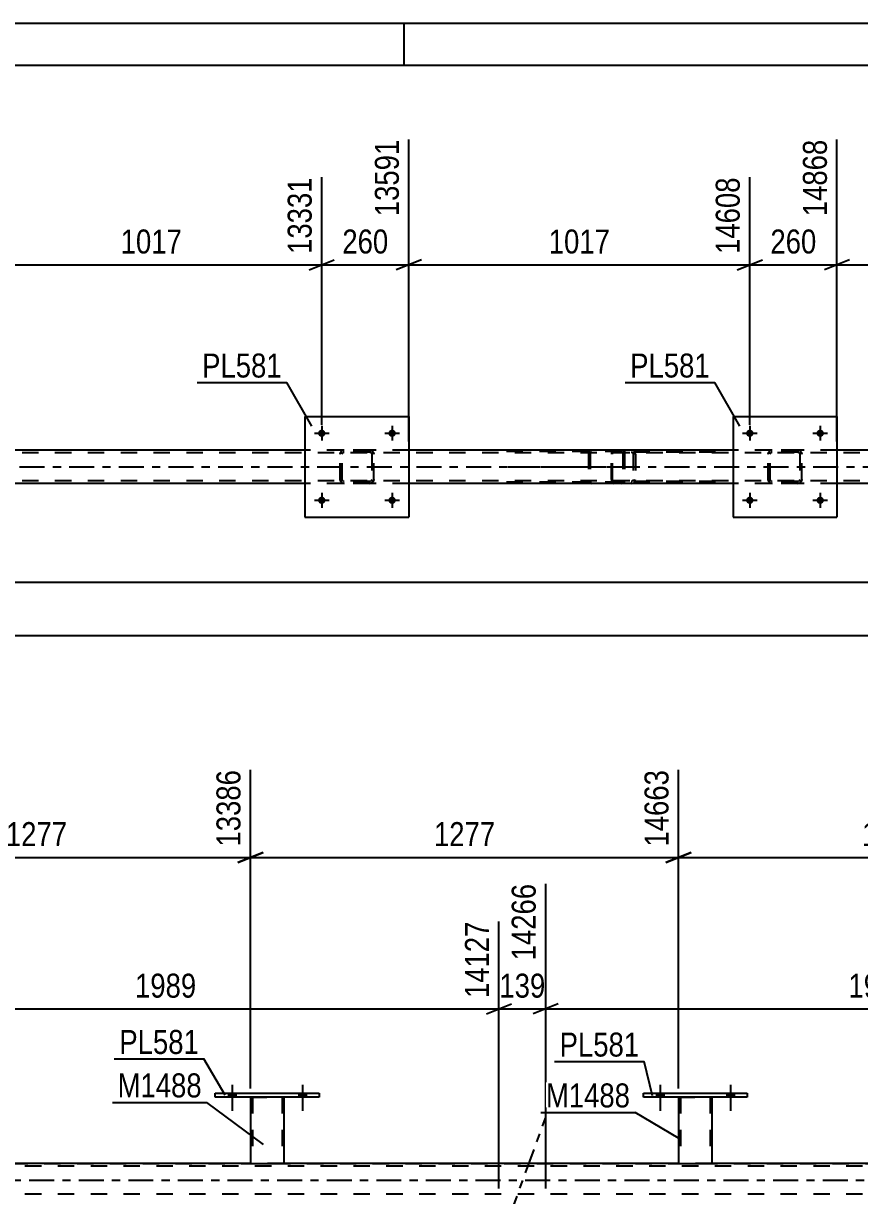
# Model space of a CAD drawing. Header units: millimetres. Extents: x 0 to 841, y 0 to 594.
# Drawn here: x 585.6 to 685.3, y 454.1 to 594 of the extents above; entities that cross this region are included whole.
import ezdxf

# ---------------------------------------------------------------- set-up
doc = ezdxf.new("R2010")
doc.units = ezdxf.units.MM
doc.linetypes.add('DXK_LINE_DOT2', pattern=[3.9198, 1.9599, -1.9599])
doc.linetypes.add('DXK_LINE_DOT3', pattern=[5.9187, 2.979, -0.9799, 0.9799, -0.9799])
doc.styles.add('Arial Narrow', font='ARIALN.TTF', dxfattribs={"height": 0.2})

# ---------------------------------------------------------------- blocks, each defined once
blk = doc.blocks.new('Unknown-814521562-1135 - 14273')
at = {"color": 5, "linetype": 'Continuous'}
for p, q in [((841, 594), (0, 594)), ((631, 589), (631, 594)), ((836, 589), (5, 589))]:
    blk.add_line(p, q, dxfattribs=at)
blk = doc.blocks.new('Bolt-814521562-5159 - 4986')
at = {"linetype": 'Continuous'}
for points in [[(672.68, 537.1, -1), (671.8, 537.1, -1)], [(681.08, 537.1, -1), (680.2, 537.1, -1)]]:
    blk.add_hatch(color=1, dxfattribs=at).paths.add_polyline_path(points)
at = {"color": 1, "linetype": 'Continuous'}
for p, q in [((671.36, 537.1), (673.12, 537.1)), ((672.24, 537.98), (672.24, 536.22)), ((679.76, 537.1), (681.52, 537.1)), ((680.64, 537.98), (680.64, 536.22))]:
    blk.add_line(p, q, dxfattribs=at)
blk = doc.blocks.new('Part-814521562-5015 - 4986')
at = {"color": 7, "linetype": 'DXK_LINE_DOT2'}
for p, q in [((752, 542.78), (87.94, 542.78)), ((631.56, 543.1), (619.16, 543.1)), ((682.64, 543.1), (670.24, 543.1)), ((752, 539.42), (87.94, 539.42)), ((631.56, 539.1), (619.16, 539.1)), ((682.64, 539.1), (670.24, 539.1))]:
    blk.add_line(p, q, dxfattribs=at)
at = {"color": 2, "linetype": 'Continuous'}
for p, q in [((619.16, 543.1), (580.48, 543.1)), ((670.24, 543.1), (631.56, 543.1)), ((721.32, 543.1), (682.64, 543.1)), ((619.16, 539.1), (580.48, 539.1)), ((670.24, 539.1), (631.56, 539.1)), ((721.32, 539.1), (682.64, 539.1))]:
    blk.add_line(p, q, dxfattribs=at)
at = {"color": 7, "linetype": 'DXK_LINE_DOT3'}
blk.add_line((87.94, 541.1), (752, 541.1), dxfattribs=at)
blk = doc.blocks.new('Bolt-814521562-5160 - 4986')
at = {"linetype": 'Continuous'}
for points in [[(621.6, 545.1, -1), (620.72, 545.1, -1)], [(630, 545.1, -1), (629.12, 545.1, -1)]]:
    blk.add_hatch(color=1, dxfattribs=at).paths.add_polyline_path(points)
at = {"color": 1, "linetype": 'Continuous'}
for p, q in [((621.16, 545.98), (621.16, 544.22)), ((629.56, 545.98), (629.56, 544.22)), ((620.28, 545.1), (622.04, 545.1)), ((628.68, 545.1), (630.44, 545.1))]:
    blk.add_line(p, q, dxfattribs=at)
blk = doc.blocks.new('Part-814521562-5084 - 4986')
at = {"color": 7, "linetype": 'DXK_LINE_DOT2'}
for p, q in [((656.93, 543.1), (641.6, 543.1)), ((656.93, 542.94), (641.6, 542.94)), ((653.04, 542.91), (653.01, 542.78)), ((653.01, 542.78), (653.01, 539.42)), ((653.18, 542.78), (653.2, 542.84)), ((653.18, 542.78), (653.18, 539.42)), ((653.2, 542.84), (653.23, 542.9)), ((653.35, 543.1), (653.22, 543.08)), ((653.23, 542.9), (653.29, 542.93)), ((653.29, 542.93), (653.35, 542.94)), ((657.06, 543.08), (656.93, 543.1)), ((656.93, 542.94), (656.99, 542.93)), ((656.99, 542.93), (657.02, 542.92)), ((657.02, 542.92), (657.05, 542.9)), ((657.05, 542.9), (657.09, 542.84)), ((657.09, 542.84), (657.1, 542.78)), ((657.1, 542.78), (657.1, 539.42)), ((657.27, 542.78), (657.24, 542.91)), ((657.27, 542.78), (657.27, 539.42)), ((656.93, 539.26), (641.6, 539.26)), ((656.93, 539.1), (641.6, 539.1)), ((653.01, 539.42), (653.04, 539.3)), ((653.2, 539.36), (653.18, 539.42)), ((653.23, 539.31), (653.2, 539.36)), ((653.22, 539.13), (653.35, 539.1)), ((653.29, 539.28), (653.23, 539.31)), ((653.35, 539.26), (653.29, 539.28)), ((656.93, 539.26), (656.99, 539.28)), ((656.93, 539.1), (657.06, 539.13)), ((656.99, 539.28), (657.02, 539.29)), ((657.02, 539.29), (657.05, 539.31)), ((657.09, 539.36), (657.05, 539.31)), ((657.1, 539.42), (657.09, 539.36)), ((657.24, 539.3), (657.27, 539.42))]:
    blk.add_line(p, q, dxfattribs=at)
at = {"color": 7, "linetype": 'DXK_LINE_DOT3'}
blk.add_line((643.39, 541.1), (658.56, 541.1), dxfattribs=at)
at = {"color": 7, "linetype": 'DXK_LINE_DOT2'}
for centre, start, end in [((653.34, 542.77), 110.7583, 155.68), ((656.94, 542.77), 24.32, 69.2417), ((653.34, 539.44), 204.32, 249.2417)]:
    blk.add_arc(centre, 0.331, start, end, dxfattribs=at)
blk = doc.blocks.new('Part-814521562-5088 - 4986')
at = {"color": 7, "linetype": 'DXK_LINE_DOT2'}
for p, q in [((655.74, 542.81), (655.72, 542.62)), ((655.8, 542.96), (655.74, 542.81)), ((655.89, 543.07), (655.8, 542.96)), ((655.86, 542.62), (655.87, 542.72)), ((655.87, 542.72), (655.9, 542.79)), ((655.99, 543.1), (655.89, 543.07)), ((655.9, 542.79), (655.94, 542.85)), ((655.94, 542.85), (655.99, 542.86)), ((668.15, 543.1), (655.99, 543.1)), ((668.15, 542.86), (655.99, 542.86)), ((657.27, 543.1), (657.27, 542.86)), ((658.28, 543.07), (658.09, 543.1)), ((658.09, 542.86), (658.18, 542.85)), ((658.18, 542.85), (658.26, 542.79)), ((658.26, 542.79), (658.32, 542.72)), ((658.32, 542.72), (658.34, 542.62)), ((658.57, 542.71), (658.55, 542.81)), ((658.59, 542.62), (658.57, 542.71)), ((655.72, 539.58), (655.72, 542.62)), ((655.86, 539.58), (655.86, 542.62)), ((658.34, 542.62), (658.34, 539.58)), ((658.59, 542.62), (658.59, 539.58)), ((655.72, 539.58), (655.74, 539.4)), ((655.74, 539.4), (655.8, 539.24)), ((655.8, 539.24), (655.89, 539.14)), ((655.87, 539.49), (655.86, 539.58)), ((655.9, 539.41), (655.87, 539.49)), ((655.89, 539.14), (655.99, 539.1)), ((655.94, 539.36), (655.9, 539.41)), ((655.99, 539.34), (655.94, 539.36)), ((668.15, 539.34), (655.99, 539.34)), ((668.15, 539.1), (655.99, 539.1)), ((657.27, 539.1), (657.27, 539.34)), ((658.18, 539.36), (658.09, 539.34)), ((658.09, 539.1), (658.28, 539.14)), ((658.26, 539.41), (658.18, 539.36)), ((658.32, 539.49), (658.26, 539.41)), ((658.34, 539.58), (658.32, 539.49)), ((658.55, 539.4), (658.57, 539.5)), ((658.57, 539.5), (658.59, 539.58))]:
    blk.add_line(p, q, dxfattribs=at)
blk.add_arc((658.1, 542.61), 0.492, 23.8494, 68.8059, dxfattribs=at)
blk = doc.blocks.new('Bolt-814521562-5161 - 4986')
at = {"linetype": 'Continuous'}
for points in [[(621.6, 537.1, -1), (620.72, 537.1, -1)], [(630, 537.1, -1), (629.12, 537.1, -1)]]:
    blk.add_hatch(color=1, dxfattribs=at).paths.add_polyline_path(points)
at = {"color": 1, "linetype": 'Continuous'}
for p, q in [((620.28, 537.1), (622.04, 537.1)), ((621.16, 537.98), (621.16, 536.22)), ((628.68, 537.1), (630.44, 537.1)), ((629.56, 537.98), (629.56, 536.22))]:
    blk.add_line(p, q, dxfattribs=at)
blk = doc.blocks.new('Part-814521562-5108 - 4986')
at = {"color": 7, "linetype": 'DXK_LINE_DOT2'}
for p, q in [((674.44, 542.62), (674.48, 542.81)), ((674.48, 542.81), (674.44, 542.62)), ((674.68, 542.62), (674.7, 542.71)), ((674.7, 542.71), (674.75, 542.79)), ((674.74, 543.07), (674.92, 543.1)), ((674.92, 543.1), (674.74, 543.07)), ((674.75, 542.79), (674.83, 542.84)), ((674.83, 542.84), (674.92, 542.86)), ((677.96, 543.1), (674.92, 543.1)), ((677.96, 542.86), (674.92, 542.86)), ((677.96, 543.1), (678.15, 543.07)), ((678.15, 543.07), (677.96, 543.1)), ((677.96, 542.86), (678.05, 542.84)), ((678.05, 542.84), (678.13, 542.79)), ((678.13, 542.79), (678.18, 542.71)), ((678.18, 542.71), (678.2, 542.62)), ((678.41, 542.81), (678.44, 542.62)), ((678.44, 542.62), (678.41, 542.81)), ((674.44, 539.58), (674.44, 542.62)), ((674.68, 539.58), (674.68, 542.62)), ((678.2, 542.62), (678.2, 539.58)), ((678.44, 539.58), (678.44, 542.62)), ((674.48, 539.4), (674.44, 539.58)), ((674.44, 539.58), (674.48, 539.4)), ((674.7, 539.49), (674.68, 539.58)), ((674.75, 539.41), (674.7, 539.49)), ((674.92, 539.1), (674.74, 539.14)), ((674.74, 539.14), (674.92, 539.1)), ((674.83, 539.36), (674.75, 539.41)), ((674.92, 539.34), (674.83, 539.36)), ((677.96, 539.34), (674.92, 539.34)), ((677.96, 539.1), (674.92, 539.1)), ((678.05, 539.36), (677.96, 539.34)), ((678.15, 539.14), (677.96, 539.1)), ((677.96, 539.1), (678.15, 539.14)), ((678.13, 539.41), (678.05, 539.36)), ((678.18, 539.49), (678.13, 539.41)), ((678.2, 539.58), (678.18, 539.49)), ((678.44, 539.58), (678.41, 539.4)), ((678.41, 539.4), (678.44, 539.58))]:
    blk.add_line(p, q, dxfattribs=at)
at = {"color": 7, "linetype": 'DXK_LINE_DOT3'}
blk.add_line((676.44, 541.1), (676.44, 541.1), dxfattribs=at)
at = {"color": 7, "linetype": 'DXK_LINE_DOT2'}
for centre, start, end in [((674.92, 542.62), 112.5, 157.5), ((674.92, 542.62), 112.5, 157.5), ((677.96, 542.62), 22.5, 67.5), ((677.96, 542.62), 22.5, 67.5), ((674.92, 539.58), 202.5, 247.5), ((674.92, 539.58), 202.5, 247.5), ((677.96, 539.58), 292.5, 337.5), ((677.96, 539.58), 292.5, 337.5)]:
    blk.add_arc(centre, 0.48, start, end, dxfattribs=at)
blk = doc.blocks.new('Part-814521562-5113 - 4986')
at = {"color": 2, "linetype": 'Continuous'}
for p, q in [((619.16, 547.1), (619.16, 535.1)), ((619.16, 547.1), (631.56, 547.1)), ((631.56, 547.1), (631.56, 535.1)), ((619.16, 535.1), (631.56, 535.1))]:
    blk.add_line(p, q, dxfattribs=at)
blk = doc.blocks.new('Part-814521562-5114 - 4986')
at = {"color": 7, "linetype": 'DXK_LINE_DOT2'}
for p, q in [((623.36, 542.62), (623.4, 542.81)), ((623.4, 542.81), (623.36, 542.62)), ((623.6, 542.62), (623.62, 542.71)), ((623.62, 542.71), (623.67, 542.79)), ((623.66, 543.07), (623.84, 543.1)), ((623.84, 543.1), (623.66, 543.07)), ((623.67, 542.79), (623.75, 542.84)), ((623.75, 542.84), (623.84, 542.86)), ((626.88, 543.1), (623.84, 543.1)), ((626.88, 542.86), (623.84, 542.86)), ((626.88, 543.1), (627.07, 543.07)), ((627.07, 543.07), (626.88, 543.1)), ((626.88, 542.86), (626.97, 542.84)), ((626.97, 542.84), (627.05, 542.79)), ((627.05, 542.79), (627.1, 542.71)), ((627.1, 542.71), (627.12, 542.62)), ((627.33, 542.81), (627.36, 542.62)), ((627.36, 542.62), (627.33, 542.81)), ((623.36, 539.58), (623.36, 542.62)), ((623.6, 539.58), (623.6, 542.62)), ((627.12, 542.62), (627.12, 539.58)), ((627.36, 539.58), (627.36, 542.62)), ((623.4, 539.4), (623.36, 539.58)), ((623.36, 539.58), (623.4, 539.4)), ((623.62, 539.49), (623.6, 539.58)), ((623.67, 539.41), (623.62, 539.49)), ((623.84, 539.1), (623.66, 539.14)), ((623.66, 539.14), (623.84, 539.1)), ((623.75, 539.36), (623.67, 539.41)), ((623.84, 539.34), (623.75, 539.36)), ((626.88, 539.34), (623.84, 539.34)), ((626.88, 539.1), (623.84, 539.1)), ((626.97, 539.36), (626.88, 539.34)), ((627.07, 539.14), (626.88, 539.1)), ((626.88, 539.1), (627.07, 539.14)), ((627.05, 539.41), (626.97, 539.36)), ((627.1, 539.49), (627.05, 539.41)), ((627.12, 539.58), (627.1, 539.49)), ((627.36, 539.58), (627.33, 539.4)), ((627.33, 539.4), (627.36, 539.58))]:
    blk.add_line(p, q, dxfattribs=at)
at = {"color": 7, "linetype": 'DXK_LINE_DOT3'}
blk.add_line((625.36, 541.1), (625.36, 541.1), dxfattribs=at)
at = {"color": 7, "linetype": 'DXK_LINE_DOT2'}
for centre, start, end in [((623.84, 542.62), 112.5, 157.5), ((623.84, 542.62), 112.5, 157.5), ((626.88, 542.62), 22.5, 67.5), ((626.88, 542.62), 22.5, 67.5), ((623.84, 539.58), 202.5, 247.5), ((623.84, 539.58), 202.5, 247.5), ((626.88, 539.58), 292.5, 337.5), ((626.88, 539.58), 292.5, 337.5)]:
    blk.add_arc(centre, 0.48, start, end, dxfattribs=at)
blk = doc.blocks.new('Bolt-814521562-5158 - 4986')
at = {"linetype": 'Continuous'}
for points in [[(672.68, 545.1, -1), (671.8, 545.1, -1)], [(681.08, 545.1, -1), (680.2, 545.1, -1)]]:
    blk.add_hatch(color=1, dxfattribs=at).paths.add_polyline_path(points)
at = {"color": 1, "linetype": 'Continuous'}
for p, q in [((672.24, 545.98), (672.24, 544.22)), ((680.64, 545.98), (680.64, 544.22)), ((671.36, 545.1), (673.12, 545.1)), ((679.76, 545.1), (681.52, 545.1))]:
    blk.add_line(p, q, dxfattribs=at)
blk = doc.blocks.new('Part-814521562-5207 - 4986')
at = {"color": 2, "linetype": 'Continuous'}
for p, q in [((670.24, 547.1), (670.24, 535.1)), ((670.24, 547.1), (682.64, 547.1)), ((682.64, 547.1), (682.64, 535.1)), ((670.24, 535.1), (682.64, 535.1))]:
    blk.add_line(p, q, dxfattribs=at)
blk = doc.blocks.new('Part-814521562-3409 - 3269')
at = {"color": 2, "linetype": 'Continuous'}
for p, q in [((659.54, 466.37), (671.94, 466.37)), ((659.54, 465.89), (659.54, 466.37)), ((671.94, 465.89), (659.54, 465.89)), ((671.94, 466.37), (671.94, 465.89))]:
    blk.add_line(p, q, dxfattribs=at)
blk = doc.blocks.new('Bolt-814521562-3286 - 3269')
at = {"linetype": 'Continuous'}
for points in [[(661.1, 465.89), (661.98, 465.89), (661.98, 466.37), (661.1, 466.37)], [(669.5, 465.89), (670.38, 465.89), (670.38, 466.37), (669.5, 466.37)]]:
    blk.add_hatch(color=1, dxfattribs=at).paths.add_polyline_path(points)
at = {"color": 1, "linetype": 'Continuous'}
for p, q in [((661.54, 467.37), (661.54, 464.25)), ((669.94, 467.37), (669.94, 464.25)), ((661.1, 466.37), (661.1, 465.89)), ((661.98, 466.37), (661.98, 465.89)), ((669.5, 466.37), (669.5, 465.89)), ((670.38, 466.37), (670.38, 465.89))]:
    blk.add_line(p, q, dxfattribs=at)
blk = doc.blocks.new('Bolt-814521562-3287 - 3269')
at = {"linetype": 'Continuous'}
for points in [[(661.1, 465.89), (661.98, 465.89), (661.98, 466.37), (661.1, 466.37)], [(669.5, 465.89), (670.38, 465.89), (670.38, 466.37), (669.5, 466.37)]]:
    blk.add_hatch(color=1, dxfattribs=at).paths.add_polyline_path(points)
at = {"color": 1, "linetype": 'Continuous'}
for p, q in [((661.54, 467.37), (661.54, 464.25)), ((669.94, 467.37), (669.94, 464.25)), ((661.1, 466.37), (661.1, 465.89)), ((661.98, 466.37), (661.98, 465.89)), ((669.5, 466.37), (669.5, 465.89)), ((670.38, 466.37), (670.38, 465.89))]:
    blk.add_line(p, q, dxfattribs=at)
blk = doc.blocks.new('Bolt-814521562-3288 - 3269')
at = {"linetype": 'Continuous'}
for points in [[(610.02, 465.89), (610.9, 465.89), (610.9, 466.37), (610.02, 466.37)], [(618.42, 465.89), (619.3, 465.89), (619.3, 466.37), (618.42, 466.37)]]:
    blk.add_hatch(color=1, dxfattribs=at).paths.add_polyline_path(points)
at = {"color": 1, "linetype": 'Continuous'}
for p, q in [((610.46, 467.37), (610.46, 464.25)), ((618.86, 467.37), (618.86, 464.25)), ((610.02, 466.37), (610.02, 465.89)), ((610.9, 466.37), (610.9, 465.89)), ((618.42, 466.37), (618.42, 465.89)), ((619.3, 466.37), (619.3, 465.89))]:
    blk.add_line(p, q, dxfattribs=at)
blk = doc.blocks.new('Bolt-814521562-3289 - 3269')
at = {"linetype": 'Continuous'}
for points in [[(610.02, 465.89), (610.9, 465.89), (610.9, 466.37), (610.02, 466.37)], [(618.42, 465.89), (619.3, 465.89), (619.3, 466.37), (618.42, 466.37)]]:
    blk.add_hatch(color=1, dxfattribs=at).paths.add_polyline_path(points)
at = {"color": 1, "linetype": 'Continuous'}
for p, q in [((610.46, 467.37), (610.46, 464.25)), ((618.86, 467.37), (618.86, 464.25)), ((610.02, 466.37), (610.02, 465.89)), ((610.9, 466.37), (610.9, 465.89)), ((618.42, 466.37), (618.42, 465.89)), ((619.3, 466.37), (619.3, 465.89))]:
    blk.add_line(p, q, dxfattribs=at)
blk = doc.blocks.new('Part-814521562-3414 - 3269')
at = {"color": 7, "linetype": 'DXK_LINE_DOT2'}
for p, q in [((663.74, 465.9), (667.74, 465.9)), ((663.74, 465.89), (663.74, 465.9)), ((663.74, 465.9), (663.74, 465.89)), ((663.98, 465.9), (663.98, 457.99)), ((667.5, 465.9), (667.5, 457.99)), ((667.74, 465.9), (667.74, 465.89)), ((667.74, 465.89), (667.74, 465.9)), ((667.45, 457.99), (667.48, 457.99)), ((667.45, 457.99), (667.48, 457.99)), ((667.48, 457.99), (667.5, 457.99)), ((667.48, 457.99), (667.5, 457.99))]:
    blk.add_line(p, q, dxfattribs=at)
at = {"color": 2, "linetype": 'Continuous'}
for p, q in [((663.74, 465.89), (663.74, 457.99)), ((667.74, 457.99), (667.74, 465.89)), ((663.74, 457.99), (667.74, 457.99))]:
    blk.add_line(p, q, dxfattribs=at)
blk = doc.blocks.new('Part-814521562-3419 - 3269')
at = {"color": 2, "linetype": 'Continuous'}
for p, q in [((608.46, 466.37), (620.86, 466.37)), ((608.46, 465.89), (608.46, 466.37)), ((620.86, 465.89), (608.46, 465.89)), ((620.86, 466.37), (620.86, 465.89))]:
    blk.add_line(p, q, dxfattribs=at)
blk = doc.blocks.new('Part-814521562-3424 - 3269')
at = {"color": 7, "linetype": 'DXK_LINE_DOT2'}
for p, q in [((612.66, 465.9), (616.66, 465.9)), ((612.66, 465.89), (612.66, 465.9)), ((612.66, 465.9), (612.66, 465.89)), ((612.9, 465.9), (612.9, 457.99)), ((616.42, 465.9), (616.42, 457.99)), ((616.66, 465.9), (616.66, 465.89)), ((616.66, 465.89), (616.66, 465.9)), ((616.37, 457.99), (616.4, 457.99)), ((616.37, 457.99), (616.4, 457.99)), ((616.4, 457.99), (616.42, 457.99)), ((616.4, 457.99), (616.42, 457.99))]:
    blk.add_line(p, q, dxfattribs=at)
at = {"color": 2, "linetype": 'Continuous'}
for p, q in [((612.66, 465.89), (612.66, 457.99)), ((616.66, 457.99), (616.66, 465.89)), ((612.66, 457.99), (616.66, 457.99))]:
    blk.add_line(p, q, dxfattribs=at)
blk = doc.blocks.new('Part-814521562-3732 - 3269')
at = {"color": 7, "linetype": 'DXK_LINE_DOT3'}
blk.add_line((596.9, 323.37), (647.86, 463.38), dxfattribs=at)
blk = doc.blocks.new('Part-814521562-3675 - 3269')
at = {"color": 7, "linetype": 'DXK_LINE_DOT2'}
for p, q in [((783.7, 457.67), (77.24, 457.67)), ((152.94, 457.99), (783.7, 457.99)), ((616.66, 457.99), (612.66, 457.99)), ((667.74, 457.99), (663.74, 457.99)), ((783.7, 454.31), (77.24, 454.31))]:
    blk.add_line(p, q, dxfattribs=at)
at = {"color": 2, "linetype": 'Continuous'}
for p, q in [((612.66, 457.99), (565.58, 457.99)), ((663.74, 457.99), (616.66, 457.99)), ((714.82, 457.99), (667.74, 457.99))]:
    blk.add_line(p, q, dxfattribs=at)
at = {"color": 7, "linetype": 'DXK_LINE_DOT3'}
blk.add_line((77.24, 455.99), (783.7, 455.99), dxfattribs=at)
blk = doc.blocks.new('StraightDimension-814521562-5855 - 4986')
at = {"color": 7, "linetype": 'Continuous'}
blk.add_line((87.3, 520.98), (794.56, 520.98), dxfattribs=at)
blk = doc.blocks.new('StraightDimension-814521562-5687 - 4986')
at = {"color": 7, "linetype": 'Continuous'}
for p, q in [((580.48, 544.1), (580.48, 580.14)), ((621.16, 546.1), (621.16, 575.64)), ((581.98, 565.8), (578.98, 564.6)), ((580.48, 565.2), (621.16, 565.2)), ((619.66, 564.6), (622.66, 565.8))]:
    blk.add_line(p, q, dxfattribs=at)
at = {"color": 0}
blk.add_wipeout([(605.08, 565.95), (605.08, 570.15), (596.57, 570.15), (596.57, 565.95)], dxfattribs=at)
at = {"color": 3, "style": 'Arial Narrow'}
blk.add_text('1017', height=2.863, dxfattribs=at).set_placement((597.17, 566.55))
at = {"color": 0, "linetype": 'Continuous'}
blk.add_wipeout([(620.56, 576.24), (616.36, 576.24), (616.36, 565.9), (620.56, 565.9)], dxfattribs=at)
at = {"color": 3, "linetype": 'Continuous', "style": 'Arial Narrow'}
blk.add_text('13331', height=2.863, rotation=90.0002, dxfattribs=at).set_placement((619.96, 566.5))
blk = doc.blocks.new('StraightDimension-814521562-5707 - 4986')
at = {"color": 7, "linetype": 'Continuous'}
for p, q in [((631.56, 544.1), (631.56, 580.14)), ((621.16, 546.1), (621.16, 575.64)), ((619.66, 564.6), (622.66, 565.8)), ((621.16, 565.2), (631.56, 565.2)), ((633.06, 565.8), (630.06, 564.6))]:
    blk.add_line(p, q, dxfattribs=at)
at = {"color": 0}
blk.add_wipeout([(629.7, 565.95), (629.7, 570.15), (623.02, 570.15), (623.02, 565.95)], dxfattribs=at)
at = {"color": 3, "style": 'Arial Narrow'}
blk.add_text('260', height=2.863, dxfattribs=at).set_placement((623.62, 566.55))
at = {"color": 0, "linetype": 'Continuous'}
blk.add_wipeout([(630.96, 580.74), (626.76, 580.74), (626.76, 570.4), (630.96, 570.4)], dxfattribs=at)
at = {"color": 3, "linetype": 'Continuous', "style": 'Arial Narrow'}
blk.add_text('13591', height=2.863, rotation=90.0002, dxfattribs=at).set_placement((630.36, 571))
blk = doc.blocks.new('StraightDimension-814521562-5727 - 4986')
at = {"color": 7, "linetype": 'Continuous'}
for p, q in [((631.56, 544.1), (631.56, 580.14)), ((672.24, 546.1), (672.24, 575.64)), ((633.06, 565.8), (630.06, 564.6)), ((631.56, 565.2), (672.24, 565.2)), ((670.74, 564.6), (673.74, 565.8))]:
    blk.add_line(p, q, dxfattribs=at)
at = {"color": 0}
blk.add_wipeout([(656.16, 565.95), (656.16, 570.15), (647.65, 570.15), (647.65, 565.95)], dxfattribs=at)
at = {"color": 3, "style": 'Arial Narrow'}
blk.add_text('1017', height=2.863, dxfattribs=at).set_placement((648.25, 566.55))
at = {"color": 0, "linetype": 'Continuous'}
blk.add_wipeout([(671.64, 576.24), (667.44, 576.24), (667.44, 565.9), (671.64, 565.9)], dxfattribs=at)
at = {"color": 3, "linetype": 'Continuous', "style": 'Arial Narrow'}
blk.add_text('14608', height=2.863, rotation=90.0002, dxfattribs=at).set_placement((671.04, 566.5))
blk = doc.blocks.new('StraightDimension-814521562-5747 - 4986')
at = {"color": 7, "linetype": 'Continuous'}
for p, q in [((682.64, 544.1), (682.64, 580.14)), ((672.24, 546.1), (672.24, 575.64)), ((670.74, 564.6), (673.74, 565.8)), ((672.24, 565.2), (682.64, 565.2)), ((684.14, 565.8), (681.14, 564.6))]:
    blk.add_line(p, q, dxfattribs=at)
at = {"color": 0}
blk.add_wipeout([(680.79, 565.95), (680.79, 570.15), (674.1, 570.15), (674.1, 565.95)], dxfattribs=at)
at = {"color": 3, "style": 'Arial Narrow'}
blk.add_text('260', height=2.863, dxfattribs=at).set_placement((674.7, 566.55))
at = {"color": 0, "linetype": 'Continuous'}
blk.add_wipeout([(682.04, 580.74), (677.84, 580.74), (677.84, 570.4), (682.04, 570.4)], dxfattribs=at)
at = {"color": 3, "linetype": 'Continuous', "style": 'Arial Narrow'}
blk.add_text('14868', height=2.863, rotation=90.0002, dxfattribs=at).set_placement((681.44, 571))
blk = doc.blocks.new('StraightDimension-814521562-5767 - 4986')
at = {"color": 7, "linetype": 'Continuous'}
for p, q in [((682.64, 544.1), (682.64, 580.14)), ((723.32, 546.1), (723.32, 575.64)), ((684.14, 565.8), (681.14, 564.6)), ((682.64, 565.2), (723.32, 565.2)), ((721.82, 564.6), (724.82, 565.8))]:
    blk.add_line(p, q, dxfattribs=at)
at = {"color": 0}
blk.add_wipeout([(707.24, 565.95), (707.24, 570.15), (698.73, 570.15), (698.73, 565.95)], dxfattribs=at)
at = {"color": 3, "style": 'Arial Narrow'}
blk.add_text('1017', height=2.863, dxfattribs=at).set_placement((699.33, 566.55))
at = {"color": 0, "linetype": 'Continuous'}
blk.add_wipeout([(722.72, 576.24), (718.52, 576.24), (718.52, 565.9), (722.72, 565.9)], dxfattribs=at)
at = {"color": 3, "linetype": 'Continuous', "style": 'Arial Narrow'}
blk.add_text('15885', height=2.863, rotation=90.0002, dxfattribs=at).set_placement((722.12, 566.5))
blk = doc.blocks.new('StraightDimension-814521562-8628 - 4986')
at = {"color": 7, "linetype": 'Continuous'}
blk.add_line((87.94, 527.33), (793.92, 527.33), dxfattribs=at)
blk = doc.blocks.new('StraightDimension-814521562-10394 - 3269')
at = {"color": 7, "linetype": 'Continuous'}
for p, q in [((647.89, 454.99), (647.89, 491.35)), ((642.31, 454.99), (642.31, 486.85)), ((640.81, 475.81), (643.81, 477.01)), ((649.39, 477.01), (646.39, 475.81)), ((642.31, 476.41), (647.89, 476.41))]:
    blk.add_line(p, q, dxfattribs=at)
at = {"color": 0}
blk.add_wipeout([(648.44, 477.16), (648.44, 481.36), (641.76, 481.36), (641.76, 477.16)], dxfattribs=at)
at = {"color": 3, "style": 'Arial Narrow'}
blk.add_text('139', height=2.863, dxfattribs=at).set_placement((642.36, 477.76))
at = {"color": 0, "linetype": 'Continuous'}
blk.add_wipeout([(647.29, 491.95), (643.09, 491.95), (643.09, 481.61), (647.29, 481.61)], dxfattribs=at)
at = {"color": 3, "linetype": 'Continuous', "style": 'Arial Narrow'}
blk.add_text('14266', height=2.863, rotation=90.0002, dxfattribs=at).set_placement((646.69, 482.21))
blk = doc.blocks.new('StraightDimension-814521562-4095 - 3269')
at = {"color": 7, "linetype": 'Continuous'}
for p, q in [((561.58, 466.9), (561.58, 504.93)), ((612.66, 466.9), (612.66, 504.93)), ((563.08, 495.09), (560.08, 493.89)), ((611.16, 493.89), (614.16, 495.09)), ((561.58, 494.49), (612.66, 494.49))]:
    blk.add_line(p, q, dxfattribs=at)
at = {"color": 0}
blk.add_wipeout([(591.38, 495.24), (591.38, 499.44), (582.87, 499.44), (582.87, 495.24)], dxfattribs=at)
at = {"color": 3, "style": 'Arial Narrow'}
blk.add_text('1277', height=2.863, dxfattribs=at).set_placement((583.47, 495.84))
at = {"color": 0, "linetype": 'Continuous'}
blk.add_wipeout([(612.06, 505.53), (607.86, 505.53), (607.86, 495.19), (612.06, 495.19)], dxfattribs=at)
at = {"color": 3, "linetype": 'Continuous', "style": 'Arial Narrow'}
blk.add_text('13386', height=2.863, rotation=90.0002, dxfattribs=at).set_placement((611.46, 495.79))
blk = doc.blocks.new('StraightDimension-814521562-4105 - 3269')
at = {"color": 7, "linetype": 'Continuous'}
for p, q in [((612.66, 466.9), (612.66, 504.93)), ((663.74, 466.9), (663.74, 504.93)), ((614.16, 495.09), (611.16, 493.89)), ((662.24, 493.89), (665.24, 495.09)), ((612.66, 494.49), (663.74, 494.49))]:
    blk.add_line(p, q, dxfattribs=at)
at = {"color": 0}
blk.add_wipeout([(642.46, 495.24), (642.46, 499.44), (633.95, 499.44), (633.95, 495.24)], dxfattribs=at)
at = {"color": 3, "style": 'Arial Narrow'}
blk.add_text('1277', height=2.863, dxfattribs=at).set_placement((634.55, 495.84))
at = {"color": 0, "linetype": 'Continuous'}
blk.add_wipeout([(663.14, 505.53), (658.94, 505.53), (658.94, 495.19), (663.14, 495.19)], dxfattribs=at)
at = {"color": 3, "linetype": 'Continuous', "style": 'Arial Narrow'}
blk.add_text('14663', height=2.863, rotation=90.0002, dxfattribs=at).set_placement((662.54, 495.79))
blk = doc.blocks.new('StraightDimension-814521562-4115 - 3269')
at = {"color": 7, "linetype": 'Continuous'}
for p, q in [((663.74, 466.9), (663.74, 504.93)), ((714.82, 466.9), (714.82, 504.93)), ((665.24, 495.09), (662.24, 493.89)), ((713.32, 493.89), (716.32, 495.09)), ((663.74, 494.49), (714.82, 494.49))]:
    blk.add_line(p, q, dxfattribs=at)
at = {"color": 0}
blk.add_wipeout([(693.54, 495.24), (693.54, 499.44), (685.03, 499.44), (685.03, 495.24)], dxfattribs=at)
at = {"color": 3, "style": 'Arial Narrow'}
blk.add_text('1277', height=2.863, dxfattribs=at).set_placement((685.63, 495.84))
at = {"color": 0, "linetype": 'Continuous'}
blk.add_wipeout([(714.22, 505.53), (710.02, 505.53), (710.02, 495.19), (714.22, 495.19)], dxfattribs=at)
at = {"color": 3, "linetype": 'Continuous', "style": 'Arial Narrow'}
blk.add_text('15940', height=2.863, rotation=90.0002, dxfattribs=at).set_placement((713.62, 495.79))
blk = doc.blocks.new('StraightDimension-814521562-10393 - 3269')
at = {"color": 7, "linetype": 'Continuous'}
for p, q in [((647.89, 454.99), (647.89, 491.35)), ((727.45, 454.99), (727.45, 486.85)), ((649.39, 477.01), (646.39, 475.81)), ((725.95, 475.81), (728.95, 477.01)), ((647.89, 476.41), (727.45, 476.41))]:
    blk.add_line(p, q, dxfattribs=at)
at = {"color": 0}
blk.add_wipeout([(691.92, 477.16), (691.92, 481.36), (683.41, 481.36), (683.41, 477.16)], dxfattribs=at)
at = {"color": 3, "style": 'Arial Narrow'}
blk.add_text('1989', height=2.863, dxfattribs=at).set_placement((684.01, 477.76))
at = {"color": 0, "linetype": 'Continuous'}
blk.add_wipeout([(726.85, 487.45), (722.65, 487.45), (722.65, 477.11), (726.85, 477.11)], dxfattribs=at)
at = {"color": 3, "linetype": 'Continuous', "style": 'Arial Narrow'}
blk.add_text('16255', height=2.863, rotation=90.0002, dxfattribs=at).set_placement((726.25, 477.71))
blk = doc.blocks.new('StraightDimension-814521562-10395 - 3269')
at = {"color": 7, "linetype": 'Continuous'}
for p, q in [((562.75, 454.99), (562.75, 491.35)), ((642.31, 454.99), (642.31, 486.85)), ((564.25, 477.01), (561.25, 475.81)), ((640.81, 475.81), (643.81, 477.01)), ((562.75, 476.41), (642.31, 476.41))]:
    blk.add_line(p, q, dxfattribs=at)
at = {"color": 0}
blk.add_wipeout([(606.79, 477.16), (606.79, 481.36), (598.28, 481.36), (598.28, 477.16)], dxfattribs=at)
at = {"color": 3, "style": 'Arial Narrow'}
blk.add_text('1989', height=2.863, dxfattribs=at).set_placement((598.88, 477.76))
at = {"color": 0, "linetype": 'Continuous'}
blk.add_wipeout([(641.71, 487.45), (637.51, 487.45), (637.51, 477.11), (641.71, 477.11)], dxfattribs=at)
at = {"color": 3, "linetype": 'Continuous', "style": 'Arial Narrow'}
blk.add_text('14127', height=2.863, rotation=90.0002, dxfattribs=at).set_placement((641.11, 477.71))
blk = doc.blocks.new('Mark-814521562-5203 - 4986')
at = {"color": 0}
blk.add_wipeout([(667.47, 551.75), (667.47, 554.75), (657.97, 554.75), (657.97, 551.75)], dxfattribs=at)
blk.add_wipeout([(667.47, 551.75), (667.47, 554.75), (657.97, 554.75), (657.97, 551.75)], dxfattribs=at)
at = {"color": 30, "linetype": 'Continuous'}
for p in [(657.37, 551.15), (671.07, 545.95)]:
    blk.add_line(p, (668.07, 551.15), dxfattribs=at)
at = {"color": 3, "style": 'Arial Narrow'}
blk.add_text('PL581', height=2.863, dxfattribs=at).set_placement((657.97, 551.75))
blk = doc.blocks.new('Mark-814521562-5109 - 4986')
at = {"color": 0}
blk.add_wipeout([(616.39, 551.75), (616.39, 554.75), (606.89, 554.75), (606.89, 551.75)], dxfattribs=at)
blk.add_wipeout([(616.39, 551.75), (616.39, 554.75), (606.89, 554.75), (606.89, 551.75)], dxfattribs=at)
at = {"color": 30, "linetype": 'Continuous'}
for p in [(606.29, 551.15), (619.99, 545.95)]:
    blk.add_line(p, (616.99, 551.15), dxfattribs=at)
at = {"color": 3, "style": 'Arial Narrow'}
blk.add_text('PL581', height=2.863, dxfattribs=at).set_placement((606.89, 551.75))
blk = doc.blocks.new('Mark-814521562-3415 - 3269')
at = {"color": 0}
blk.add_wipeout([(606.51, 471.04), (606.51, 474.04), (597.01, 474.04), (597.01, 471.04)], dxfattribs=at)
blk.add_wipeout([(606.51, 471.04), (606.51, 474.04), (597.01, 474.04), (597.01, 471.04)], dxfattribs=at)
at = {"color": 30, "linetype": 'Continuous'}
for p in [(596.41, 470.44), (609.65, 466.11)]:
    blk.add_line(p, (607.11, 470.44), dxfattribs=at)
at = {"color": 3, "style": 'Arial Narrow'}
blk.add_text('PL581', height=2.863, dxfattribs=at).set_placement((597.01, 471.04))
blk = doc.blocks.new('Mark-814521562-3410 - 3269')
at = {"color": 0}
blk.add_wipeout([(657.97, 464.66), (657.97, 467.66), (647.91, 467.66), (647.91, 464.66)], dxfattribs=at)
blk.add_wipeout([(657.97, 464.66), (657.97, 467.66), (647.91, 467.66), (647.91, 464.66)], dxfattribs=at)
at = {"color": 30, "linetype": 'Continuous'}
for p in [(647.31, 464.06), (663.74, 460.99)]:
    blk.add_line(p, (658.57, 464.06), dxfattribs=at)
at = {"color": 3, "style": 'Arial Narrow'}
blk.add_text('M1488', height=2.863, dxfattribs=at).set_placement((647.91, 464.66))
blk = doc.blocks.new('Mark-814521562-3420 - 3269')
at = {"color": 0}
blk.add_wipeout([(606.85, 465.86), (606.85, 468.86), (596.8, 468.86), (596.8, 465.86)], dxfattribs=at)
blk.add_wipeout([(606.85, 465.86), (606.85, 468.86), (596.8, 468.86), (596.8, 465.86)], dxfattribs=at)
at = {"color": 30, "linetype": 'Continuous'}
for p in [(596.2, 465.26), (614.22, 460.22)]:
    blk.add_line(p, (607.45, 465.26), dxfattribs=at)
at = {"color": 3, "style": 'Arial Narrow'}
blk.add_text('M1488', height=2.863, dxfattribs=at).set_placement((596.8, 465.86))
blk = doc.blocks.new('Mark-814521562-3405 - 3269')
at = {"color": 0}
blk.add_wipeout([(659.05, 470.73), (659.05, 473.73), (649.55, 473.73), (649.55, 470.73)], dxfattribs=at)
blk.add_wipeout([(659.05, 470.73), (659.05, 473.73), (649.55, 473.73), (649.55, 470.73)], dxfattribs=at)
at = {"color": 30, "linetype": 'Continuous'}
for p in [(648.95, 470.13), (660.63, 466.03)]:
    blk.add_line(p, (659.65, 470.13), dxfattribs=at)
at = {"color": 3, "style": 'Arial Narrow'}
blk.add_text('PL581', height=2.863, dxfattribs=at).set_placement((649.55, 470.73))

msp = doc.modelspace()

# ---------------------------------------------------------------- block references
for name in ['Unknown-814521562-1135 - 14273', 'Part-814521562-5113 - 4986', 'Part-814521562-5207 - 4986', 'Bolt-814521562-5160 - 4986', 'Bolt-814521562-5158 - 4986', 'Part-814521562-5015 - 4986', 'Part-814521562-5114 - 4986', 'Part-814521562-5084 - 4986', 'Part-814521562-5088 - 4986', 'Part-814521562-5108 - 4986', 'Bolt-814521562-5161 - 4986', 'Bolt-814521562-5159 - 4986', 'Bolt-814521562-3288 - 3269', 'Bolt-814521562-3289 - 3269', 'Bolt-814521562-3286 - 3269', 'Bolt-814521562-3287 - 3269', 'Part-814521562-3419 - 3269', 'Part-814521562-3424 - 3269', 'Part-814521562-3409 - 3269', 'Part-814521562-3414 - 3269', 'Part-814521562-3732 - 3269', 'Part-814521562-3675 - 3269']:
    msp.add_blockref(name, (0, 0))

# ---------------------------------------------------------------- next in the draw order: block references
for name in ['StraightDimension-814521562-5687 - 4986', 'StraightDimension-814521562-5855 - 4986', 'StraightDimension-814521562-4095 - 3269', 'StraightDimension-814521562-10394 - 3269']:
    msp.add_blockref(name, (0, 0))

# ---------------------------------------------------------------- next in the draw order: block references
for name in ['StraightDimension-814521562-5707 - 4986', 'StraightDimension-814521562-8628 - 4986', 'StraightDimension-814521562-4105 - 3269']:
    msp.add_blockref(name, (0, 0))

# ---------------------------------------------------------------- next in the draw order: block references
for name in ['StraightDimension-814521562-5727 - 4986', 'Mark-814521562-5109 - 4986', 'StraightDimension-814521562-4115 - 3269', 'StraightDimension-814521562-10395 - 3269']:
    msp.add_blockref(name, (0, 0))

# ---------------------------------------------------------------- next in the draw order: block references
for name in ['StraightDimension-814521562-5747 - 4986', 'StraightDimension-814521562-10393 - 3269', 'Mark-814521562-3415 - 3269']:
    msp.add_blockref(name, (0, 0))

# ---------------------------------------------------------------- next in the draw order: block references
for name in ['StraightDimension-814521562-5767 - 4986', 'Mark-814521562-5203 - 4986', 'Mark-814521562-3420 - 3269', 'Mark-814521562-3410 - 3269']:
    msp.add_blockref(name, (0, 0))

# ---------------------------------------------------------------- next in the draw order: block references
msp.add_blockref('Mark-814521562-3405 - 3269', (0, 0))

doc.saveas('drawing.dxf')
